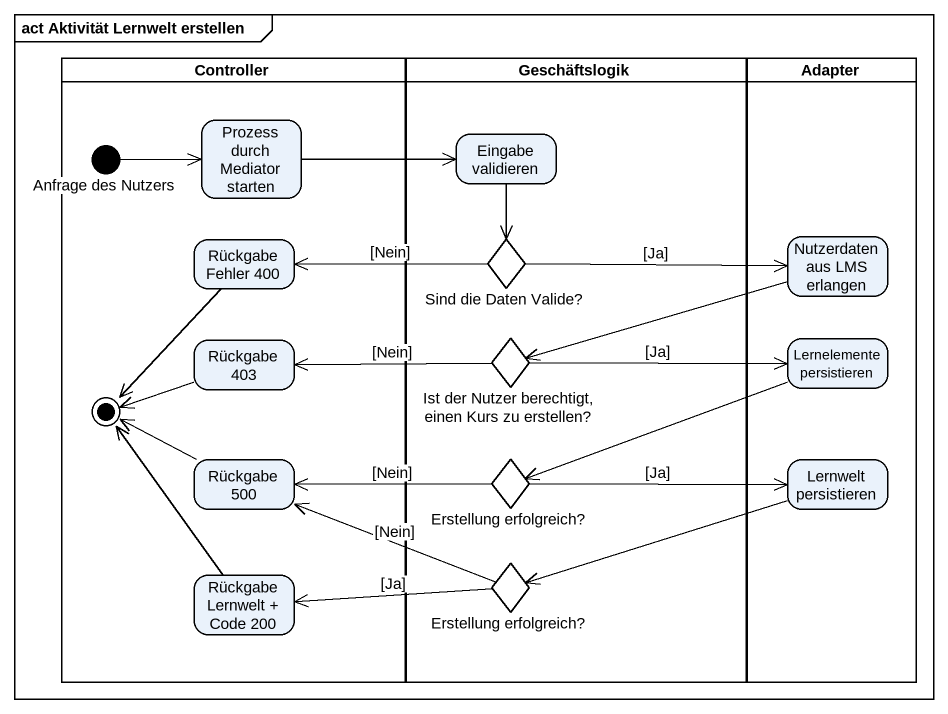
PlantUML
@startuml
mainframe act Aktivität Lernwelt erstellen
hide empty description
state Controller <<partition>> {
  state "Anfrage des Nutzers" as Anfrage_des_Nutzers <<start>>
  state "Prozess durch Mediator starten" as Prozess_durch_Mediator
  state "Rückgabe Fehler 400" as Rückgabe_Fehler_400
  state "Rückgabe 403" as Rückgabe_403
  state "Rückgabe 500" as Rückgabe_500
  state "Rückgabe Lernwelt + Code 200" as Rückgabe_Lernwelt_Code_200
  Rückgabe_Fehler_400 --> [*]
  Rückgabe_403 -left-> [*]
  Rückgabe_500 -left-> [*]
  Rückgabe_Lernwelt_Code_200 -up-> [*]
}
state Geschäftslogik <<partition>> {
  state "Eingabe validieren" as Eingabe_validieren
  state "Sind die Daten Valide?" as Sind_die_Daten_Valide <<choice>>
  state "Ist der Nutzer berechtigt, einen Kurs zu erstellen?" as Ist_der_Nutzer_berechtigt <<choice>>
  state "Erstellung erfolgreich?" as Erstellung_erfolgreich <<choice>>
  state "Erstellung erfolgreich?" as Erstellung_erfolgreich_2 <<choice>>
}
state Adapter <<partition>> {
  state "Nutzerdaten aus LMS erlangen" as Nutzerdaten_aus_LMS_erlangen
  state "Lernelemente persistieren" as Lernelemente_persistieren
  state "Lernwelt persistieren" as Lernwelt_persistieren
}
Anfrage_des_Nutzers -right-> Prozess_durch_Mediator
Prozess_durch_Mediator -right-> Eingabe_validieren
Eingabe_validieren --> Sind_die_Daten_Valide
Sind_die_Daten_Valide -left-> Rückgabe_Fehler_400 : [Nein]
Sind_die_Daten_Valide -right-> Nutzerdaten_aus_LMS_erlangen : [Ja]
Nutzerdaten_aus_LMS_erlangen -left-> Ist_der_Nutzer_berechtigt
Ist_der_Nutzer_berechtigt -left-> Rückgabe_403 : [Nein]
Ist_der_Nutzer_berechtigt -right-> Lernelemente_persistieren : [Ja]
Lernelemente_persistieren -left-> Erstellung_erfolgreich
Erstellung_erfolgreich -left-> Rückgabe_500 : [Nein]
Erstellung_erfolgreich -right-> Lernwelt_persistieren : [Ja]
Lernwelt_persistieren -left-> Erstellung_erfolgreich_2
Erstellung_erfolgreich_2 -left-> Rückgabe_500 : [Nein]
Erstellung_erfolgreich_2 -left-> Rückgabe_Lernwelt_Code_200 : [Ja]
@enduml
